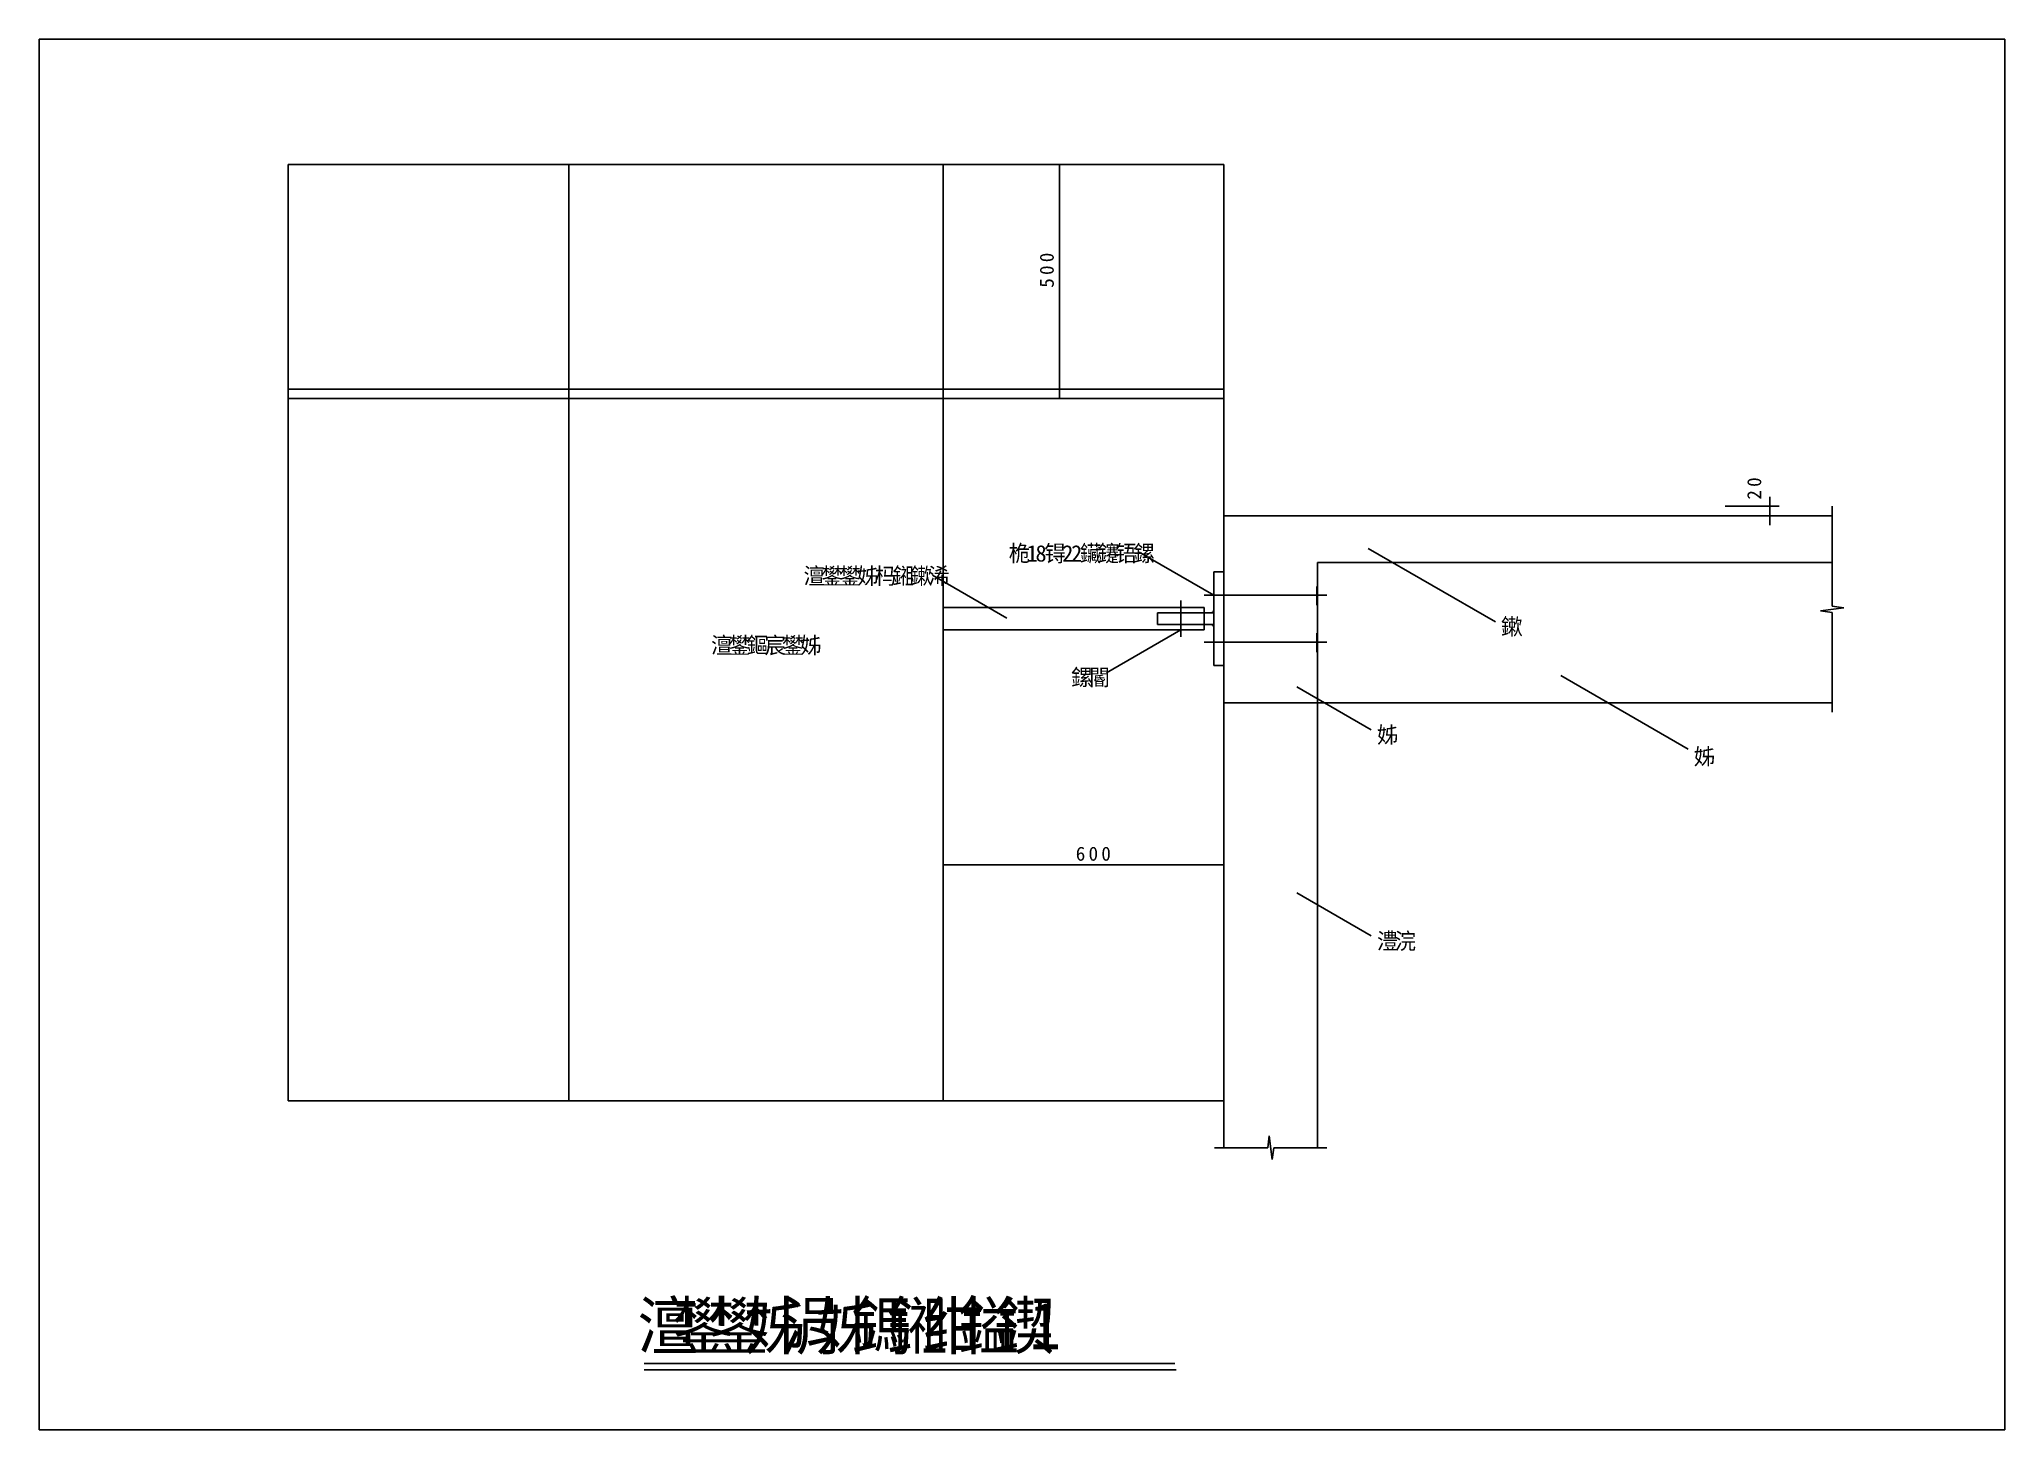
# Model space of a CAD drawing. Header units: metres. Extents: x 0 to 420, y 0 to 297.
import ezdxf

# ---------------------------------------------------------------- set-up
doc = ezdxf.new("R2010")
doc.units = ezdxf.units.M

msp = doc.modelspace()

# ---------------------------------------------------------------- linework, layer by layer
for p, q in [((420, 297), (0, 297)), ((0, 297), (0, 0)), ((420, 0), (420, 297)), ((53.16, 270.24), (253.16, 270.24)), ((53.16, 270.24), (53.16, 70.24)), ((113.16, 270.24), (113.16, 70.24)), ((193.16, 270.24), (193.16, 70.24)), ((208.49, 270.24), (220.04, 270.24)), ((218.04, 270.24), (218.04, 220.24)), ((253.16, 270.24), (253.16, 70.24)), ((53.16, 222.24), (253.16, 222.24)), ((53.16, 220.24), (253.16, 220.24)), ((208.49, 220.24), (220.04, 220.24)), ((369.79, 197.24), (369.79, 199.24)), ((253.16, 195.24), (383.16, 195.24)), ((253.16, 195.24), (253.16, 60.24)), ((360.25, 197.24), (371.79, 197.24)), ((360.25, 195.24), (371.79, 195.24)), ((369.79, 195.24), (369.79, 197.24)), ((369.79, 195.24), (369.79, 193.24)), ((383.16, 197.24), (383.16, 175.9)), ((250.96, 178.24), (235.04, 187.43)), ((273.16, 185.24), (383.16, 185.24)), ((273.16, 185.24), (273.16, 60.24)), ((283.96, 188.24), (311.17, 172.54)), ((206.76, 173.34), (190.84, 182.53)), ((250.96, 163.24), (250.96, 183.24)), ((250.96, 183.24), (253.16, 183.24)), ((253.16, 163.24), (253.16, 183.24)), ((243.96, 169.34), (243.96, 177.14)), ((248.96, 178.24), (275.16, 178.24)), ((250.96, 176.24), (250.96, 180.24)), ((272.99, 176.12), (272.99, 180.12)), ((248.96, 175.64), (193.16, 175.64)), ((238.96, 174.49), (250.96, 174.49)), ((238.96, 171.99), (238.96, 174.49)), ((242.46, 175.64), (245.46, 175.64)), ((248.96, 170.84), (248.96, 175.64)), ((385.66, 175.57), (380.66, 174.91)), ((383.16, 174.58), (380.66, 174.91)), ((385.66, 175.57), (383.16, 175.9)), ((383.16, 174.58), (383.16, 153.24)), ((248.96, 170.84), (193.16, 170.84)), ((243.96, 170.84), (228.04, 161.65)), ((238.96, 171.99), (250.96, 171.99)), ((242.46, 170.84), (245.46, 170.84)), ((248.96, 168.24), (275.16, 168.24)), ((250.96, 166.24), (250.96, 170.24)), ((272.99, 166.12), (272.99, 170.12)), ((250.96, 163.24), (253.16, 163.24)), ((325.14, 161.08), (352.35, 145.37)), ((268.73, 158.67), (284.64, 149.48)), ((253.16, 155.24), (383.16, 155.24)), ((193.16, 131.48), (193.16, 118.63)), ((253.16, 131.48), (253.16, 118.63)), ((193.16, 120.63), (253.16, 120.63)), ((268.73, 114.7), (284.64, 105.51)), ((53.16, 70.24), (253.16, 70.24)), ((251.16, 60.24), (262.5, 60.24)), ((262.5, 60.24), (262.83, 62.74)), ((263.49, 57.74), (262.83, 62.74)), ((263.49, 57.74), (263.82, 60.24)), ((263.82, 60.24), (275.16, 60.24)), ((129.25, 14.11), (242.63, 14.11)), ((129.25, 12.8), (242.92, 12.8)), ((0, 0), (420, 0))]:
    msp.add_line(p, q)
for points in [[(250.46, 174.49), (250.53, 174.51), (250.58, 174.53), (250.64, 174.55), (250.69, 174.59), (250.74, 174.62), (250.78, 174.66), (250.82, 174.71), (250.86, 174.75), (250.89, 174.81), (250.92, 174.86), (250.94, 174.92), (250.95, 174.98), (250.96, 175.04), (250.96, 175.09)], [(250.96, 171.39), (250.96, 171.45), (250.95, 171.51), (250.94, 171.57), (250.92, 171.62), (250.89, 171.68), (250.86, 171.73), (250.82, 171.78), (250.78, 171.82), (250.74, 171.86), (250.69, 171.9), (250.64, 171.93), (250.58, 171.96), (250.53, 171.98), (250.47, 171.99), (250.46, 171.99)]]:
    msp.add_lwpolyline(points)

# ---------------------------------------------------------------- texts
for s, p in [('0', (216.79, 249.38)), ('0', (216.79, 246.66)), ('5', (216.79, 243.93)), ('0', (367.97, 201.39)), ('2', (367.97, 198.66))]:
    msp.add_text(s, height=3, rotation=90).set_placement(p)
for s, height, p in [('桅', 3.5, (207.17, 185.44)), ('锝', 3.5, (214.78, 185.44)), ('鑶', 3.5, (222.39, 185.44)), ('鑳', 3.5, (226.2, 185.44)), ('铻', 3.5, (230, 185.44)), ('鏍', 3.5, (233.8, 185.44)), ('1', 3.5, (210.98, 185.44)), ('8', 3.5, (212.88, 185.44)), ('2', 3.5, (218.59, 185.44)), ('2', 3.5, (220.49, 185.44)), ('澶', 3.5, (163.34, 180.63)), ('鐢', 3.5, (167.15, 180.63)), ('鐢', 3.5, (170.95, 180.63)), ('姊', 3.5, (174.76, 180.63)), ('杩', 3.5, (178.56, 180.63)), ('鎺', 3.5, (182.37, 180.63)), ('鏉', 3.5, (186.17, 180.63)), ('浠', 3.5, (189.97, 180.63)), ('鏉', 3.5, (312.37, 169.81)), ('澶', 3.5, (143.57, 165.82)), ('鐢', 3.5, (147.37, 165.82)), ('鏂', 3.5, (151.18, 165.82)), ('宸', 3.5, (154.98, 165.82)), ('鐢', 3.5, (158.79, 165.82)), ('姊', 3.5, (162.59, 165.82)), ('鏍', 3.5, (220.49, 158.96)), ('閽', 3.5, (224.3, 158.96)), ('姊', 3.5, (285.85, 146.68)), ('姊', 3.5, (353.55, 142.06)), ('6', 3, (221.49, 121.54)), ('0', 3, (224.22, 121.54)), ('0', 3, (226.95, 121.54)), ('澧', 3.5, (285.85, 102.63)), ('浣', 3.5, (289.65, 102.63)), ('澶', 10, (127.86, 17.19)), ('鐢', 10, (135.47, 17.19)), ('鐢', 10, (143.08, 17.19)), ('姊', 10, (150.69, 17.19)), ('涓', 10, (158.3, 17.19)), ('姊', 10, (165.91, 17.19)), ('鎷', 10, (173.52, 17.19)), ('鎺', 10, (181.13, 17.19)), ('绀', 10, (188.73, 17.19)), ('鎰', 10, (196.34, 17.19)), ('鍥', 10, (203.95, 17.19)), ('1', 10, (211.56, 17.19))]:
    msp.add_text(s, height=height).set_placement(p)

doc.saveas('drawing.dxf')
